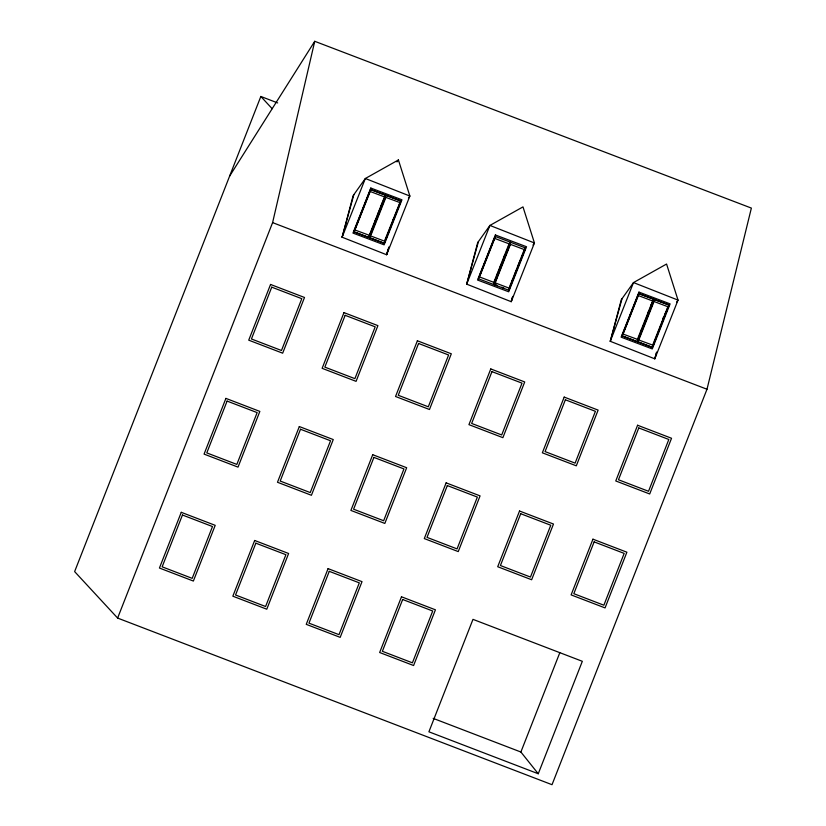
<?xml version="1.0" encoding="UTF-8"?>
<svg xmlns="http://www.w3.org/2000/svg" width="826" height="826" viewBox="0 0 826 826"><rect width="100%" height="100%" fill="white"/><g stroke="black" fill="none" stroke-linecap="round" stroke-linejoin="round"><path stroke-width="1.24" d="M117.622 618.075L272.601 222.617L314.737 41.3L751.371 208.09L706.994 389.242L552.026 784.7L117.622 618.075L74.629 571.602L260.84 96.466L277.67 102.93M342.129 237.145L353.125 195.659L365.35 178.499L398.411 159.955L409.872 196.03L386.63 254.749L342.109 237.217L353.848 194.637M466.711 284.092L477.696 242.607L489.921 225.436L522.992 206.892L534.443 242.968L511.211 301.696L466.68 284.154L478.43 241.584M610.29 341.231L621.276 299.745L633.501 282.575L666.572 264.031L678.022 300.106L654.781 358.835L610.259 341.293L622.009 298.723M386.723 254.511L388.096 249.38M511.304 301.449L512.347 297.566M654.884 358.587L656.587 352.227M386.63 254.749L388.85 247.005M511.211 301.696L512.729 296.379M654.781 358.835L656.66 352.299M538.253 773.755L428.911 731.805L472.978 619.355L582.33 661.306L538.253 773.755L520.886 752.021L559.801 652.726M342.109 237.217L365.35 178.499L409.872 196.03L408.416 198.116M370.575 189.484L353.931 231.848L368.964 237.527L385.69 195.256L370.575 189.484L353.848 231.745L384.183 243.278L400.909 201.007L384.183 243.278M369.243 235.4L384.482 196.887L370.193 191.487L354.953 230L369.077 235.204M374.798 221.977L375.727 219.623M378.05 213.758L378.907 211.311M381.302 205.54L382.159 203.093M384.555 197.321L385.412 194.874M368.892 237.423L385.618 195.163M400.197 201.812L384.472 241.151L370.637 235.926L385.887 197.414L399.557 202.442M392.835 220.687L393.765 218.343M466.68 284.154L489.921 225.436L534.443 242.968L532.997 245.054M478.43 278.692L495.156 236.422L525.491 247.945L508.764 290.215L478.502 278.785L495.156 236.422M503.478 258.249L504.407 255.905M497.056 274.79L497.985 272.435M500.308 266.571L501.237 264.217M503.561 258.352L504.49 255.998M511.831 281.718L512.76 279.374M515.083 273.499L516.013 271.155M518.336 265.28L519.193 262.844M610.259 341.293L633.501 282.575L678.022 300.106L676.577 302.192M622.009 335.821L638.735 293.56L653.769 299.239L637.125 341.603L622.009 335.821L652.344 347.354L668.998 304.99L654.295 299.435L637.569 341.706L654.295 299.435M622.081 335.924L638.735 293.56M637.393 339.476L652.633 300.963L638.343 295.574L623.103 334.086L637.228 339.28M648.916 310.69L647.987 313.044L648.988 310.793M651.239 304.825L652.168 302.481M640.625 331.928L641.554 329.574M651.311 304.918L652.241 302.574M662.638 319.363L663.557 317.029M652.623 345.227L667.862 306.725L654.037 301.5L638.797 340.013L652.478 345.041M664.703 315.377L665.56 312.93M667.955 307.158L668.812 304.711M668.998 304.99L652.344 347.354L637.569 341.706M229.607 176.144L314.737 41.3M396.986 161.927L398.411 159.955M370.657 189.577L400.909 201.007L386.145 195.359L369.418 237.63L384.111 243.174M638.808 293.653L669.07 305.083M494.867 284.691L497.138 285.548M501.692 287.262L503.963 288.119M494.939 284.784L497.221 285.641M272.601 222.617L706.994 389.242M433.165 718.372L520.886 752.021M260.84 96.466L272.177 108.722M525.491 247.945L508.764 290.215M510.272 242.204L493.473 284.371M181.266 512.316L159.428 568.03L193.367 581.05L215.204 525.336L181.266 512.316M225.911 398.39L204.074 454.104L238.022 467.124L259.849 411.41L225.911 398.39M270.556 284.454L248.729 340.167L282.668 353.187L304.505 297.474L270.556 284.454M182.443 515.011L162.144 566.822L192.19 578.355L212.489 526.544L182.443 515.011M227.098 401.085L206.789 452.896L236.835 464.418L257.144 412.608L227.098 401.085M271.744 287.159L251.434 338.97L281.48 350.492L301.789 298.682L271.744 287.159M254.666 540.472L232.839 596.186L266.777 609.206L288.615 553.492L254.666 540.472M299.322 426.546L277.484 482.26L311.423 495.28L333.26 439.566L299.322 426.546M343.967 312.61L322.13 368.324L356.078 381.354L377.905 325.63L343.967 312.61M255.853 543.178L235.544 594.988L265.59 606.511L285.899 554.7L255.853 543.178M300.499 429.241L280.2 481.052L310.246 492.575L330.545 440.764L300.499 429.241M345.154 315.315L324.845 367.126L354.891 378.649L375.19 326.838L345.154 315.315M328.077 568.629L306.24 624.342L340.188 637.362L362.015 581.649L328.077 568.629M372.722 454.703L350.895 510.416L384.833 523.436L406.671 467.722L372.722 454.703M417.378 340.777L395.54 396.49L429.479 409.51L451.316 353.796L417.378 340.777M329.264 571.334L308.955 623.145L339.001 634.667L359.3 582.857L329.264 571.334M373.91 457.397L353.6 509.208L383.646 520.741L403.955 468.931L373.91 457.397M418.555 343.471L398.256 395.282L428.302 406.805L448.601 354.994L418.555 343.471M401.488 596.795L379.65 652.509L413.589 665.529L435.426 609.815L401.488 596.795M446.133 482.859L424.296 538.573L458.244 551.592L480.071 495.879L446.133 482.859M490.778 368.933L468.941 424.647L502.889 437.666L524.727 381.953L490.778 368.933M402.665 599.49L382.366 651.301L412.411 662.824L432.71 611.013L402.665 599.49M447.32 485.564L427.011 537.375L457.057 548.898L477.356 497.087L447.32 485.564M491.966 371.628L471.656 423.439L501.702 434.961L522.011 383.15L491.966 371.628M519.533 511.015L497.706 566.729L531.645 579.749L553.482 524.035L519.533 511.015M564.189 397.089L542.352 452.803L576.3 465.823L598.127 410.109L564.189 397.089M520.721 513.72L500.422 565.531L530.468 577.054L550.766 525.243L520.721 513.72M565.376 399.784L545.067 451.595L575.113 463.128L595.412 411.317L565.376 399.784M592.944 539.182L571.107 594.896L605.055 607.915L626.893 552.202L592.944 539.182M637.589 425.245L615.762 480.959L649.701 493.979L671.538 438.265L637.589 425.245M594.131 541.877L573.822 593.688L603.868 605.21L624.177 553.399L594.131 541.877M638.777 427.951L618.478 479.761L648.524 491.284L668.823 439.473L638.777 427.951M370.791 188.039L352.97 233.077L384.131 244.847L401.952 199.809L370.791 188.039M495.373 234.976L477.542 280.024L508.702 291.785L526.534 246.747L495.373 234.976M494.764 238.435L479.524 276.947L493.814 282.347L509.053 243.835L494.764 238.435M510.726 242.307L494.072 284.66L510.726 242.307M510.458 244.362L495.218 282.874L509.043 288.098L524.283 249.586L510.458 244.362M638.952 292.115L621.121 337.153L652.282 348.923L670.113 303.885L638.952 292.115"/></g></svg>
